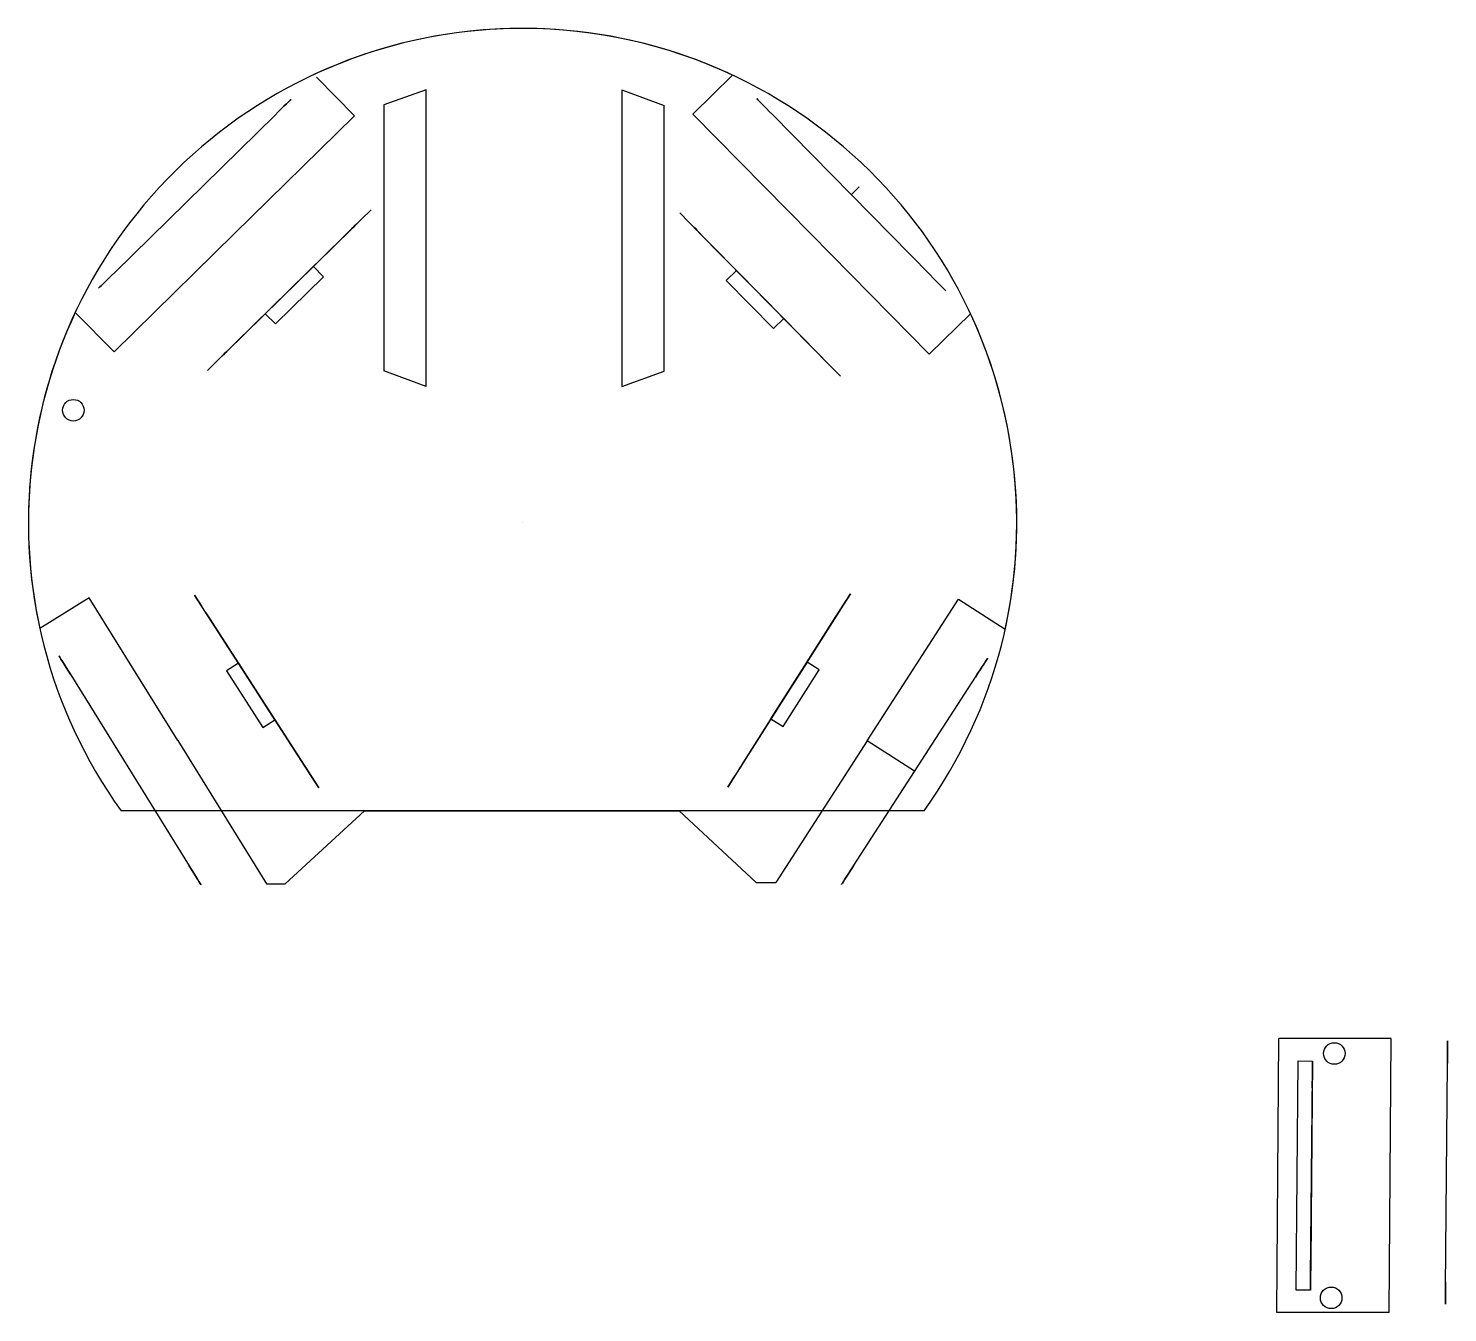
# Model space of a CAD drawing. Header units: centimetres. Extents: x -11 to 20.6, y -17.6 to 11.
import ezdxf

# ---------------------------------------------------------------- set-up
doc = ezdxf.new("R2010")
doc.units = ezdxf.units.CM

msp = doc.modelspace()

# ---------------------------------------------------------------- linework, layer by layer
for p, q in [((-3.74, 9.05, -0.01), (-4.59, 9.916, -0.01)), ((3.792, 9.092, -0.01), (4.673, 9.958)), ((-2.148, 9.631), (-3.09, 9.295)), ((-2.148, 3.031), (-2.148, 9.631)), ((2.212, 9.631), (3.149, 9.283)), ((2.212, 9.631), (2.212, 3.031)), ((-3.09, 9.295), (-3.09, 3.38)), ((3.153, 3.368), (3.153, 9.283)), ((-6.417, 6.424, -0.01), (-3.74, 9.05, -0.01)), ((6.422, 6.419, -0.01), (3.792, 9.092, -0.01)), ((-6.417, 6.424, -0.01), (-9.094, 3.798, -0.01)), ((6.422, 6.419, -0.01), (9.052, 3.746, -0.01)), ((-4.656, 5.7), (-5.727, 4.65)), ((-4.432, 5.472), (-4.656, 5.7)), ((-5.503, 4.421), (-4.432, 5.472)), ((-9.094, 3.798, -0.01), (-9.956, 4.677, -0.01)), ((-5.727, 4.65), (-5.503, 4.421)), ((9.052, 3.746, -0.01), (9.97, 4.648, -0.01)), ((-2.148, 3.031), (-3.086, 3.38)), ((2.212, 3.031), (3.153, 3.368)), ((0, 0, 11.939), (0, 0, 8.149)), ((-9.645, -1.676, -0.01), (-10.744, -2.358, -0.01)), ((-7.673, -4.854, -0.01), (-9.645, -1.676, -0.01)), ((7.671, -4.858, -0.01), (9.706, -1.708, -0.01)), ((9.706, -1.708, -0.01), (10.74, -2.376, -0.01)), ((-7.673, -4.854, -0.01), (-5.697, -8.041, -0.01)), ((7.671, -4.858, -0.01), (5.637, -8.008, -0.01)), ((8.721, -5.536, 0.29), (7.671, -4.858, 0.29)), ((8.937, -6.413, 6.511), (-8.937, -6.413, 6.511)), ((-3.517, -6.413), (-5.281, -8.04)), ((-0.017, -6.413), (-3.517, -6.413)), ((-3.517, -6.413), (3.483, -6.413)), ((-0.017, -6.413), (3.483, -6.413)), ((3.483, -6.413), (5.198, -8.009)), ((-5.697, -8.041, -0.01), (-5.281, -8.04)), ((5.198, -8.009), (5.637, -8.008)), ((16.791, -17.585, -0.052), (16.835, -11.485, -0.052)), ((19.335, -11.485, -0.052), (16.835, -11.485, -0.052)), ((19.291, -17.585, -0.052), (19.335, -11.485, -0.052)), ((17.218, -17.082, -0.052), (17.262, -11.982, -0.052)), ((17.262, -11.982, -0.052), (17.582, -11.985, -0.052)), ((17.582, -11.985, -0.052), (17.538, -17.085, -0.052)), ((19.335, -12, -0.052), (19.335, -12, -0.052)), ((17.538, -17.085, -0.052), (17.218, -17.082, -0.052)), ((19.291, -17.585, -0.052), (16.791, -17.585, -0.052))]:
    msp.add_line(p, q)
at = {"extrusion": (-0.700377, 0.713773, -1.13592e-16)}
for p, q in [((-5.51, 9.069, 3.04), (-9.079, 5.567, 3.04)), ((-5.51, 9.069, 2.04), (-9.079, 5.567, 2.04))]:
    msp.add_line(p, q, dxfattribs=at)
at = {"extrusion": (0.712821, 0.701346, -1.10548e-16)}
for p, q in [((9.069, 5.516, 3.04), (5.562, 9.08, 3.04)), ((9.069, 5.516, 2.04), (5.562, 9.08, 2.04))]:
    msp.add_line(p, q, dxfattribs=at)
at = {"extrusion": (0.712821, 0.701346, -1.09163e-16)}
msp.add_line((7.316, 7.298, 2.04), (7.494, 7.473, 3.04), dxfattribs=at)
at = {"extrusion": (0.700953, -0.713207, 3.06162e-16)}
for p, q in [((-3.373, 6.962, 4.598), (-3.587, 6.752, 4.748)), ((-3.587, 6.752, -0.052), (-3.373, 6.962, -0.052)), ((-3.373, 6.962, -0.052), (-3.373, 6.962, 4.598)), ((-3.587, 6.752, 5.248), (-6.797, 3.598, 5.248)), ((-4.657, 5.701, -0.052), (-3.587, 6.752, -0.052)), ((-3.587, 6.752, 4.748), (-3.587, 6.752, 4.748)), ((-3.587, 6.752, 4.748), (-3.587, 6.752, 5.248)), ((-6.583, 3.808, 5.148), (-3.801, 6.542, 5.148)), ((-6.583, 3.808, 4.848), (-3.801, 6.542, 4.848)), ((-5.727, 4.649, -0.402), (-4.657, 5.701, -0.402)), ((-4.657, 5.701, -0.402), (-4.657, 5.701, -0.052)), ((-5.727, 4.649, -0.052), (-6.797, 3.598, -0.052)), ((-5.727, 4.649, -0.402), (-5.727, 4.649, -0.052)), ((-7.011, 3.388, 4.598), (-6.797, 3.598, 4.748)), ((-6.797, 3.598, -0.052), (-7.011, 3.388, -0.052)), ((-6.797, 3.598, 4.748), (-6.797, 3.598, 5.248)), ((-7.011, 3.388, -0.052), (-7.011, 3.388, 4.598))]:
    msp.add_line(p, q, dxfattribs=at)
at = {"extrusion": (-0.713207, -0.700953, 3.06162e-16)}
for p, q in [((3.499, 6.895, 4.598), (3.709, 6.681, 4.748)), ((3.499, 6.895, -0.052), (3.499, 6.895, 4.598)), ((3.709, 6.681, -0.052), (3.499, 6.895, -0.052)), ((6.864, 3.472, 5.248), (3.709, 6.681, 5.248)), ((3.709, 6.681, 4.748), (3.709, 6.681, 5.248)), ((4.761, 5.611, -0.052), (3.709, 6.681, -0.052)), ((3.919, 6.467, 5.148), (6.653, 3.686, 5.148)), ((3.919, 6.467, 4.848), (6.653, 3.686, 4.848)), ((4.761, 5.611, -0.402), (4.761, 5.611, -0.052)), ((4.761, 5.611, -0.402), (5.812, 4.542, -0.402)), ((5.812, 4.542, -0.052), (6.863, 3.472, -0.052)), ((5.812, 4.542, -0.402), (5.812, 4.542, -0.052)), ((6.863, 3.472, 4.748), (6.863, 3.472, 4.748)), ((6.863, 3.472, 4.748), (6.864, 3.472, 5.248)), ((7.074, 3.258, 4.598), (6.863, 3.472, 4.748)), ((6.863, 3.472, -0.052), (7.074, 3.258, -0.052)), ((7.074, 3.258, -0.052), (7.074, 3.258, 4.598))]:
    msp.add_line(p, q, dxfattribs=at)
at = {"extrusion": (-0.840065, -0.542486, 3.06162e-16)}
for p, q in [((-7.303, -1.618, 4.598), (-7.14, -1.87, 4.748)), ((-7.303, -1.618, -0.052), (-7.303, -1.618, 4.598)), ((-7.14, -1.87, -0.052), (-7.303, -1.618, -0.052)), ((-4.699, -5.65, 5.248), (-7.14, -1.87, 5.248)), ((-7.14, -1.87, 4.748), (-7.14, -1.87, 5.248)), ((-6.326, -3.13, -0.052), (-7.14, -1.87, -0.052)), ((-6.977, -2.122, 5.148), (-4.862, -5.398, 5.148)), ((-6.977, -2.122, 4.848), (-4.862, -5.398, 4.848)), ((-6.326, -3.13, -0.402), (-6.326, -3.13, -0.052)), ((-6.326, -3.13, -0.402), (-5.513, -4.39, -0.402)), ((-5.513, -4.39, -0.052), (-4.699, -5.65, -0.052)), ((-5.513, -4.39, -0.402), (-5.513, -4.39, -0.052)), ((-4.699, -5.65, 4.748), (-4.699, -5.65, 4.748)), ((-4.699, -5.65, 4.748), (-4.699, -5.65, 5.248)), ((-4.536, -5.902, 4.598), (-4.699, -5.65, 4.748)), ((-4.699, -5.65, -0.052), (-4.536, -5.902, -0.052)), ((-4.536, -5.902, -0.052), (-4.536, -5.902, 4.598))]:
    msp.add_line(p, q, dxfattribs=at)
at = {"extrusion": (0.844559, -0.535462, 3.06162e-16)}
for p, q in [((7.135, -1.837, 5.248), (4.726, -5.637, 5.248)), ((6.332, -3.103, -0.052), (7.135, -1.837, -0.052)), ((7.296, -1.583, 4.598), (7.135, -1.837, 4.748)), ((7.135, -1.837, -0.052), (7.296, -1.583, -0.052)), ((7.135, -1.837, 4.748), (7.135, -1.837, 4.748)), ((7.135, -1.837, 4.748), (7.135, -1.837, 5.248)), ((7.296, -1.583, -0.052), (7.296, -1.583, 4.598)), ((4.887, -5.384, 5.148), (6.975, -2.09, 5.148)), ((4.887, -5.384, 4.848), (6.975, -2.09, 4.848)), ((5.529, -4.37, -0.402), (6.332, -3.103, -0.402)), ((6.332, -3.103, -0.402), (6.332, -3.103, -0.052)), ((5.529, -4.37, -0.052), (4.726, -5.637, -0.052)), ((5.529, -4.37, -0.402), (5.529, -4.37, -0.052)), ((4.565, -5.891, 4.598), (4.726, -5.637, 4.748)), ((4.726, -5.637, -0.052), (4.565, -5.891, -0.052)), ((4.726, -5.637, 4.748), (4.726, -5.637, 5.248)), ((4.565, -5.891, -0.052), (4.565, -5.891, 4.598))]:
    msp.add_line(p, q, dxfattribs=at)
at = {"extrusion": (-0.849832, -0.527054, 1.90323e-16)}
for p, q in [((-10.056, -3.39, 3.04), (-7.421, -7.639, 3.04)), ((-10.056, -3.39, 2.04), (-7.421, -7.639, 2.04))]:
    msp.add_line(p, q, dxfattribs=at)
at = {"extrusion": (0.840042, -0.542521, 1.94112e-16)}
for p, q in [((7.368, -7.638, 3.04), (10.08, -3.437, 3.04)), ((7.368, -7.638, 2.04), (10.08, -3.437, 2.04))]:
    msp.add_line(p, q, dxfattribs=at)
at = {"extrusion": (-0.999962, 0.008665, 3.06162e-16)}
for p, q in [((17.582, -11.985, 4.598), (17.58, -12.285, 4.748)), ((17.58, -12.285, -0.052), (17.582, -11.985, -0.052)), ((17.582, -11.985, -0.052), (17.582, -11.985, 4.598)), ((17.541, -16.785, 5.248), (17.58, -12.285, 5.248)), ((17.567, -13.785, -0.052), (17.58, -12.285, -0.052)), ((17.58, -12.285, 4.748), (17.58, -12.285, 5.248)), ((17.577, -12.585, 5.148), (17.543, -16.485, 5.148)), ((17.577, -12.585, 4.848), (17.543, -16.485, 4.848)), ((17.567, -13.785, -0.402), (17.554, -15.285, -0.402)), ((17.567, -13.785, -0.402), (17.567, -13.785, -0.052)), ((17.554, -15.285, -0.052), (17.541, -16.785, -0.052)), ((17.554, -15.285, -0.402), (17.554, -15.285, -0.052)), ((17.538, -17.085, 4.598), (17.541, -16.785, 4.748)), ((17.541, -16.785, -0.052), (17.538, -17.085, -0.052)), ((17.541, -16.785, 4.748), (17.541, -16.785, 4.748)), ((17.541, -16.785, 4.748), (17.541, -16.785, 5.248)), ((17.538, -17.085, -0.052), (17.538, -17.085, 4.598))]:
    msp.add_line(p, q, dxfattribs=at)
at = {"extrusion": (0.999967, -0.008114, -1.10548e-16)}
for p, q in [((20.545, -17.034, 3.04), (20.586, -12.034, 3.04)), ((20.545, -17.034, 2.04), (20.586, -12.034, 2.04))]:
    msp.add_line(p, q, dxfattribs=at)
for points in [[(4.533, 5.388), (5.584, 4.317), (5.812, 4.541), (4.762, 5.612)], [(-5.512, -4.391), (-6.321, -3.128), (-6.591, -3.301), (-5.781, -4.563)], [(5.799, -4.542), (6.603, -3.275), (6.333, -3.104), (5.529, -4.37)]]:
    msp.add_lwpolyline(points, close=True)
for centre in [(-10, 2.5), (18.068, -11.817, 0), (17.999, -17.256)]:
    msp.add_circle(centre, 0.24)
for centre, start, end in [((0, 0, 6.511), 324.3387, 215.6613), ((0, 0), 64.8622, 114.9738), ((0, 0), 154.8397, 192.3784), ((0, 0), 347.527, 24.9967)]:
    msp.add_arc(centre, 11, start, end)
at = {"extrusion": (-0.700377, 0.713773, -1.13592e-16)}
for centre, start, end in [((-2.419, 2.54, 10.333), 90, 270), ((2.581, 2.54, 10.333), 270, 90)]:
    msp.add_arc(centre, 0.5, start, end, dxfattribs=at)
at = {"extrusion": (0.712821, 0.701346, -1.10548e-16)}
for centre, start, end in [((2.571, 2.54, 10.333), 270, 90), ((-2.429, 2.54, 10.333), 90, 270)]:
    msp.add_arc(centre, 0.5, start, end, dxfattribs=at)
at = {"extrusion": (0.700953, -0.713207, 3.06162e-16)}
for centre, start, end in [((1.875, 4.998, -7.33), 270, 90), ((-2.025, 4.998, -7.33), 90, 270)]:
    msp.add_arc(centre, 0.15, start, end, dxfattribs=at)
at = {"extrusion": (-0.713207, -0.700953, 3.06162e-16)}
for centre, start, end in [((-1.865, 4.998, -7.329), 90, 270), ((2.035, 4.998, -7.328), 270, 90)]:
    msp.add_arc(centre, 0.15, start, end, dxfattribs=at)
at = {"extrusion": (-0.840065, -0.542486, 3.06162e-16)}
for centre, start, end in [((-2.003, 4.998, 7.012), 90, 270), ((1.897, 4.998, 7.013), 270, 90)]:
    msp.add_arc(centre, 0.15, start, end, dxfattribs=at)
at = {"extrusion": (0.844559, -0.535462, 3.06162e-16)}
for centre, start, end in [((1.97, 4.998, 7.01), 270, 90), ((-1.93, 4.998, 7.01), 90, 270)]:
    msp.add_arc(centre, 0.15, start, end, dxfattribs=at)
at = {"extrusion": (-0.849832, -0.527054, 1.90323e-16)}
for centre, start, end in [((-2.419, 2.54, 10.333), 90, 270), ((2.581, 2.54, 10.333), 270, 90)]:
    msp.add_arc(centre, 0.5, start, end, dxfattribs=at)
at = {"extrusion": (0.840042, -0.542521, 1.94112e-16)}
for centre, start, end in [((2.581, 2.54, 10.333), 270, 90), ((-2.419, 2.54, 10.333), 90, 270)]:
    msp.add_arc(centre, 0.5, start, end, dxfattribs=at)
at = {"extrusion": (0.999967, -0.008114, -1.10548e-16)}
for centre, start, end in [((-11.866, 2.54, 20.683), 270, 90), ((-16.732, 2.54, 20.682), 90, 270)]:
    msp.add_arc(centre, 0.5, start, end, dxfattribs=at)
at = {"extrusion": (-0.999962, 0.008665, 3.06162e-16)}
for centre, start, end in [((12.432, 4.998, -17.685), 90, 270), ((16.332, 4.998, -17.685), 270, 90)]:
    msp.add_arc(centre, 0.15, start, end, dxfattribs=at)

doc.saveas('drawing.dxf')
